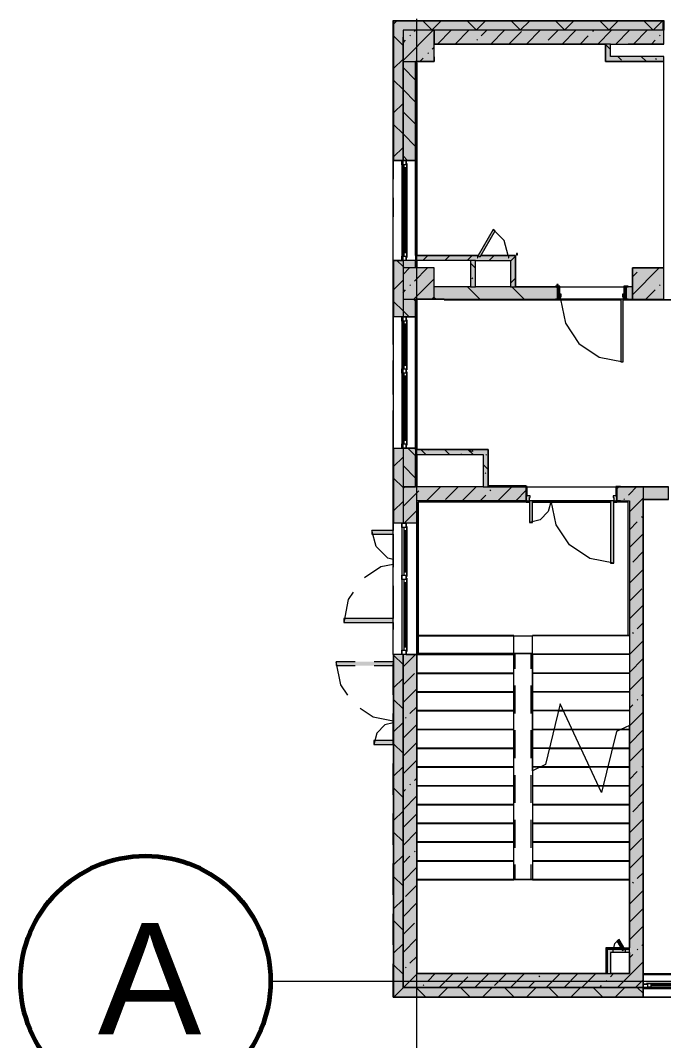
# Model space of a CAD drawing. Header units: millimetres. Extents: x -3817 to 677485, y -22715 to 103890.
# Drawn here: x 13232.1 to 13313.1, y -19611.4 to -19482.9 of the extents above; entities that cross this region are included whole.
import ezdxf

# ---------------------------------------------------------------- set-up
doc = ezdxf.new("R2010")
doc.units = ezdxf.units.MM
doc.layers.add('PDF _Геометрия', color=7, linetype='Continuous', true_color=0x1d1d1d)
doc.layers.add('PDF _Сплошная заливка', color=7, linetype='Continuous', true_color=0xffffff)
doc.layers.add('PDF _Текст', color=7, linetype='Continuous')
doc.styles.add('PDF ArialMT', font='arial.ttf')

msp = doc.modelspace()

# ---------------------------------------------------------------- hatches: boundary and pattern name
at = {"layer": 'PDF _Сплошная заливка', "transparency": 33554559}
h = msp.add_hatch(color=256, dxfattribs=at)
h.paths.add_polyline_path([(13280.31, -19604.66), (13280.31, -19562.77), (13279.13, -19562.77), (13279.13, -19604.66)], flags=0)
h.paths.add_polyline_path([(13279.13, -19546.24), (13280.31, -19546.24), (13280.31, -19536.79), (13279.13, -19536.79), (13279.13, -19540.34)], flags=0)
h.paths.add_polyline_path([(13279.13, -19520.25), (13280.31, -19520.25), (13280.31, -19513.17), (13279.13, -19513.17), (13279.13, -19513.93)], flags=0)
h.paths.add_polyline_path([(13280.31, -19500.57), (13280.31, -19483.01), (13279.13, -19483.01), (13279.13, -19500.57)], flags=0)
for points in [[(13313.08, -19484.19), (13313.08, -19483.01), (13280.31, -19483.01), (13280.31, -19484.19), (13308.66, -19484.19)], [(13301.36, -19485.92), (13313.14, -19485.92), (13313.14, -19484.19), (13284.25, -19484.19), (13284.25, -19485.92), (13286.75, -19485.92)], [(13289.68, -19513.17), (13294.48, -19513.17), (13294.48, -19512.54), (13290.08, -19512.6), (13290.03, -19512.7), (13289.68, -19512.54), (13281.89, -19512.54), (13281.89, -19513.17), (13289.44, -19513.17)], [(13290.39, -19537.58), (13291.02, -19537.58), (13291.02, -19536.95), (13281.89, -19536.95), (13281.89, -19537.58), (13286.75, -19537.58)], [(13308.81, -19604.66), (13310.55, -19604.66), (13310.55, -19541.67), (13308.81, -19541.67), (13308.81, -19602.93)], [(13305.96, -19602.93), (13306.06, -19602.93), (13306.06, -19599.86), (13305.96, -19599.86), (13305.96, -19601.98)], [(13308.81, -19604.66), (13308.81, -19602.93), (13282.04, -19602.93), (13282.04, -19604.66), (13308.66, -19604.66)]]:
    msp.add_hatch(color=256, dxfattribs=at).paths.add_polyline_path(points)
h = msp.add_hatch(color=256, dxfattribs=at)
h.paths.add_polyline_path([(13281.89, -19541.67), (13281.89, -19536.79), (13280.31, -19536.79), (13280.31, -19541.67)], flags=0)
h.paths.add_polyline_path([(13280.31, -19520.25), (13281.89, -19520.25), (13281.89, -19518.05), (13280.31, -19518.05), (13280.31, -19518.33)], flags=0)
h.paths.add_polyline_path([(13280.31, -19514.11), (13281.89, -19514.11), (13281.89, -19513.17), (13280.31, -19513.17), (13280.31, -19513.93)], flags=0)
h.paths.add_polyline_path([(13280.31, -19500.57), (13281.89, -19500.57), (13281.89, -19488.13), (13280.31, -19488.13), (13280.31, -19496.32)], flags=0)
h = msp.add_hatch(color=256, dxfattribs=at)
h.paths.add_polyline_path([(13308.66, -19518.05), (13309.21, -19518.05), (13309.21, -19516.47), (13308.42, -19516.47), (13308.42, -19518.05)], flags=0)
h.paths.add_polyline_path([(13286.75, -19518.05), (13299.76, -19518.05), (13299.76, -19516.47), (13284.25, -19516.47), (13284.25, -19518.05)], flags=0)
h = msp.add_hatch(color=256, dxfattribs=at)
h.paths.add_polyline_path([(13280.31, -19604.66), (13282.04, -19604.66), (13282.04, -19562.77), (13280.31, -19562.77), (13280.31, -19584.37)], flags=0)
h.paths.add_polyline_path([(13282.04, -19546.24), (13282.04, -19541.67), (13280.31, -19541.67), (13280.31, -19546.24)], flags=0)
h = msp.add_hatch(color=256, dxfattribs=at)
h.paths.add_polyline_path([(13308.66, -19543.4), (13308.81, -19543.4), (13308.81, -19541.67), (13307.24, -19541.67), (13307.24, -19543.4), (13307.67, -19543.4)], flags=0)
h.paths.add_polyline_path([(13282.04, -19543.4), (13295.82, -19543.4), (13295.82, -19541.67), (13282.04, -19541.67)], flags=0)
h = msp.add_hatch(color=256, dxfattribs=at)
h.paths.add_polyline_path([(13376.92, -19543.25), (13376.92, -19541.67), (13371.41, -19541.67), (13371.41, -19542.22), (13365.11, -19542.22), (13365.11, -19541.67), (13346.21, -19541.67), (13346.21, -19543.25), (13374.39, -19543.25)], flags=0)
h.paths.add_polyline_path([(13412.35, -19543.25), (13412.35, -19541.67), (13400.98, -19541.67), (13400.98, -19543.25), (13410.91, -19543.25)], flags=0)
h.paths.add_polyline_path([(13326.69, -19543.25), (13341.49, -19543.25), (13341.49, -19541.67), (13326.69, -19541.67)], flags=0)
h.paths.add_polyline_path([(13388.03, -19543.25), (13388.03, -19541.67), (13381.65, -19541.67), (13381.7, -19543.25)], flags=0)
h.paths.add_polyline_path([(13313.74, -19543.25), (13313.74, -19541.67), (13310.55, -19541.67), (13310.55, -19543.25), (13312.31, -19543.25)], flags=0)
at = {"layer": 'PDF _Сплошная заливка', "true_color": 0xe2e2e2, "transparency": 33554559}
h = msp.add_hatch(color=254, dxfattribs=at)
h.paths.add_polyline_path([(13295.82, -19543.4), (13296.22, -19543.4), (13296.3, -19542.77), (13295.82, -19542.77)], flags=0)
h.paths.add_polyline_path([(13306.85, -19543.4), (13307.24, -19543.4), (13307.24, -19542.77), (13306.77, -19542.77), (13306.85, -19543.01)], flags=0)
msp.add_hatch(color=254, dxfattribs=at).paths.add_polyline_path([(13306.45, -19551.28), (13306.85, -19551.28), (13306.85, -19543.4), (13306.45, -19543.4), (13306.45, -19549.15)])
at = {"layer": 'PDF _Сплошная заливка', "transparency": 33554559}
h = msp.add_hatch(color=256, dxfattribs=at)
h.paths.add_polyline_path([(13307.8, -19599.76), (13307.75, -19599.66), (13305.86, -19599.66), (13305.96, -19599.76), (13307.24, -19599.76)], flags=0)
h.paths.add_polyline_path([(13308.22, -19599.76), (13308.81, -19599.76), (13308.81, -19599.66), (13308.12, -19599.68), (13308.17, -19599.76)], flags=0)
h = msp.add_hatch(color=256, dxfattribs=at)
h.paths.add_polyline_path([(13307.24, -19599.86), (13307.82, -19599.79), (13307.8, -19599.76), (13305.96, -19599.76), (13306.06, -19599.86)], flags=0)
h.paths.add_polyline_path([(13308.22, -19599.86), (13308.81, -19599.86), (13308.81, -19599.76), (13308.18, -19599.78), (13308.21, -19599.86)], flags=0)
at = {"layer": 'PDF _Сплошная заливка', "true_color": 0xe7e7e7, "transparency": 33554559}
msp.add_hatch(color=254, dxfattribs=at).paths.add_polyline_path([(13306.06, -19600.25), (13308.81, -19600.25), (13308.81, -19599.86), (13308.21, -19599.86), (13307.94, -19600), (13307.86, -19599.86), (13306.06, -19599.86)])
at = {"layer": 'PDF _Сплошная заливка', "transparency": 33554559}
h = msp.add_hatch(color=256, dxfattribs=at)
h.paths.add_polyline_path([(13554.95, -19605.84), (13563.77, -19605.84), (13563.77, -19604.66), (13554.95, -19604.66)], flags=0)
h.paths.add_polyline_path([(13586.36, -19605.84), (13586.36, -19604.66), (13580.3, -19604.66), (13580.3, -19605.84), (13586.19, -19605.84)], flags=0)
h.paths.add_polyline_path([(13476.64, -19605.84), (13489.12, -19605.84), (13489.12, -19604.66), (13476.52, -19604.66), (13476.52, -19605.84)], flags=0)
h.paths.add_polyline_path([(13459.99, -19605.84), (13459.99, -19604.66), (13451.33, -19604.66), (13451.33, -19605.84), (13458.42, -19605.84)], flags=0)
h.paths.add_polyline_path([(13520.46, -19605.84), (13524.55, -19605.84), (13524.55, -19604.66), (13510.22, -19604.66), (13510.22, -19605.84), (13513.16, -19605.84)], flags=0)
h.paths.add_polyline_path([(13542.37, -19605.84), (13547.86, -19605.84), (13547.86, -19604.66), (13541.09, -19604.66), (13541.09, -19605.84)], flags=0)
h.paths.add_polyline_path([(13414.56, -19605.84), (13417.08, -19605.84), (13417.08, -19604.66), (13408.02, -19604.66), (13408.02, -19605.84), (13410.91, -19605.84)], flags=0)
h.paths.add_polyline_path([(13370.62, -19605.84), (13383.61, -19605.84), (13383.61, -19604.66), (13370.62, -19604.66)], flags=0)
h.paths.add_polyline_path([(13425.52, -19605.84), (13429.28, -19605.84), (13429.28, -19604.66), (13424.16, -19604.66), (13424.16, -19605.84)], flags=0)
h.paths.add_polyline_path([(13317.63, -19605.84), (13323.54, -19605.84), (13323.54, -19604.66), (13317.63, -19604.66)], flags=0)
h.paths.add_polyline_path([(13310.55, -19605.84), (13310.55, -19604.66), (13279.13, -19604.66), (13279.13, -19605.84), (13308.66, -19605.84)], flags=0)
h.paths.add_polyline_path([(13340.07, -19605.84), (13346.21, -19605.84), (13346.21, -19604.66), (13340.07, -19604.66)], flags=0)

# ---------------------------------------------------------------- linework, layer by layer
at = {"layer": 'PDF _Геометрия', "color": 7, "lineweight": 9}
for points in [[(13279.07, -19485.93), (13279.07, -19482.95)], [(13281.89, -19512.54), (13281.89, -19500.57), (13280.31, -19500.57), (13279.07, -19500.57), (13279.07, -19482.95), (13279.11, -19482.95), (13280.31, -19482.95)], [(13279.11, -19482.95), (13280.31, -19482.95), (13313.14, -19482.95), (13313.14, -19482.99), (13313.14, -19484.19), (13313.11, -19484.19), (13313.08, -19484.19), (13280.31, -19484.19), (13280.31, -19485.06), (13280.31, -19500.57), (13281.89, -19500.57), (13281.89, -19488.13)], [(13279.11, -19500.57), (13279.11, -19482.99), (13279.13, -19482.99), (13280.31, -19482.99), (13313.11, -19482.99), (13313.11, -19483.01), (13313.11, -19484.19)], [(13279.13, -19483.43), (13279.55, -19483.01)], [(13313.08, -19484.19), (13313.08, -19483.01), (13280.31, -19483.01), (13279.13, -19483.01), (13279.13, -19500.57)], [(13283.98, -19484.19), (13282.8, -19483.01)], [(13283.94, -19484.19), (13285.12, -19483.01)], [(13289.55, -19484.19), (13288.37, -19483.01)], [(13289.51, -19484.19), (13290.69, -19483.01)], [(13295.12, -19484.19), (13293.94, -19483.01)], [(13295.07, -19484.19), (13296.26, -19483.01)], [(13300.69, -19484.19), (13299.5, -19483.01)], [(13300.64, -19484.19), (13301.82, -19483.01)], [(13306.25, -19484.19), (13305.07, -19483.01)], [(13306.21, -19484.19), (13307.39, -19483.01)], [(13311.82, -19484.19), (13310.64, -19483.01)], [(13311.78, -19484.19), (13312.96, -19483.01)], [(13280.31, -19488), (13284.12, -19484.19)], [(13281.74, -19484.33), (13281.87, -19484.19)], [(13284.63, -19485.92), (13286.36, -19484.19)], [(13286.88, -19485.92), (13288.61, -19484.19)], [(13290.16, -19484.89), (13290.85, -19484.19)], [(13291.37, -19485.92), (13293.1, -19484.19)], [(13293.61, -19485.92), (13295.21, -19484.33)], [(13295.86, -19485.92), (13297.59, -19484.19)], [(13298.58, -19485.45), (13299.83, -19484.19)], [(13300.35, -19485.92), (13302.08, -19484.19)], [(13304.19, -19484.33), (13304.28, -19484.23)], [(13304.84, -19485.92), (13306.57, -19484.19)], [(13307.08, -19485.92), (13308.81, -19484.19)], [(13309.33, -19485.92), (13311.06, -19484.19)], [(13289.44, -19513.17), (13288.82, -19513.17), (13281.89, -19513.17), (13280.31, -19513.17), (13279.07, -19513.17), (13279.07, -19500.57), (13279.07, -19502.93), (13279.07, -19500.57), (13280.31, -19500.57), (13280.31, -19485.06)], [(13280.31, -19486.09), (13279.13, -19484.91)], [(13280.31, -19485.75), (13280.62, -19485.45)], [(13281.18, -19484.89), (13281.27, -19484.8)], [(13289.6, -19485.45), (13289.69, -19485.36)], [(13298.1, -19485.92), (13298.11, -19485.92)], [(13302.59, -19485.92), (13303.63, -19484.89)], [(13306.45, -19485.92), (13305.82, -19485.92)], [(13311.57, -19485.92), (13312.05, -19485.45)], [(13312.61, -19484.89), (13312.7, -19484.8)], [(13283.42, -19487.13), (13283.52, -19487.04)], [(13283.98, -19486.57), (13284.25, -19486.31)], [(13279.07, -19492.23), (13279.07, -19488.29)], [(13279.13, -19489), (13280.31, -19487.82)], [(13281.89, -19488.29), (13282.04, -19488.29), (13282.04, -19488.29), (13282.04, -19512.37), (13282.04, -19512.38), (13282.04, -19512.54)], [(13282.43, -19488.13), (13282.86, -19487.69)], [(13281.89, -19490.45), (13280.31, -19488.87)], [(13281.89, -19493.23), (13280.31, -19491.66), (13279.13, -19490.47)], [(13279.13, -19494.57), (13280.31, -19493.39)], [(13279.07, -19498.53), (13279.07, -19494.59)], [(13281.89, -19496.01), (13280.31, -19494.44)], [(13281.89, -19498.8), (13280.31, -19497.22), (13279.13, -19496.04)], [(13279.13, -19500.14), (13280.31, -19498.96)], [(13280.87, -19500.57), (13280.31, -19500.01)], [(13279.07, -19504.83), (13279.07, -19500.89)], [(13280.17, -19500.57), (13280.17, -19513.17)], [(13280.31, -19513.17), (13280.31, -19500.57)], [(13280.72, -19501.12), (13280.72, -19500.57)], [(13280.8, -19500.96), (13280.8, -19512.77)], [(13280.8, -19501.51), (13280.41, -19501.51)], [(13280.56, -19512.22), (13280.56, -19501.51)], [(13280.64, -19501.51), (13280.64, -19512.22)], [(13279.07, -19505.29), (13279.07, -19507.66), (13279.07, -19505.29)], [(13279.07, -19511.13), (13279.07, -19507.19)], [(13280.8, -19512.22), (13280.41, -19512.22)], [(13280.72, -19513.17), (13280.72, -19512.62)], [(13289.68, -19512.54), (13281.89, -19512.54), (13281.89, -19513.17)], [(13282.8, -19513.17), (13283.43, -19512.54)], [(13285.59, -19513.17), (13286.22, -19512.54)], [(13288.37, -19513.17), (13289, -19512.54)], [(13299.52, -19516.47), (13294.48, -19516.47), (13294.48, -19513.17), (13294.48, -19512.54), (13293.61, -19512.54), (13290.12, -19512.54)], [(13291.15, -19513.17), (13291.78, -19512.54)], [(13293.85, -19513.25), (13293.94, -19513.17), (13294.48, -19512.62)], [(13279.07, -19517.43), (13279.07, -19513.49)], [(13279.11, -19513.17), (13279.11, -19520.25)], [(13279.13, -19513.17), (13279.13, -19520.25)], [(13280.5, -19514.11), (13280.31, -19513.93), (13279.55, -19513.17)], [(13281.89, -19514.11), (13281.89, -19513.17), (13280.31, -19513.17), (13280.31, -19520.25), (13281.89, -19520.25), (13281.89, -19518.05), (13299.52, -19518.05)], [(13280.31, -19514.94), (13281.14, -19514.11)], [(13281.74, -19515.76), (13283.38, -19514.11)], [(13282.04, -19513.17), (13282.04, -19514.11)], [(13288.82, -19513.17), (13288.82, -19516.47), (13284.25, -19516.47)], [(13309.21, -19517.47), (13312.57, -19514.11)], [(13293.85, -19516.03), (13294.48, -19515.4)], [(13309.21, -19515.23), (13309.8, -19514.63)], [(13279.13, -19516.84), (13280.31, -19515.66)], [(13281.18, -19516.32), (13281.27, -19516.23)], [(13281.69, -19518.05), (13284.25, -19515.49)], [(13290, -19518.05), (13288.43, -19516.47)], [(13288.82, -19516.47), (13289.44, -19516.47)], [(13293.85, -19516.47), (13294.48, -19516.47)], [(13295.57, -19518.05), (13294, -19516.47)], [(13299.76, -19516.67), (13299.56, -19516.47)], [(13299.76, -19518.05), (13299.76, -19516.47)], [(13300.07, -19516.47), (13308.11, -19516.47)], [(13308.42, -19516.47), (13308.42, -19518.05)], [(13308.66, -19518.05), (13309.21, -19518.05), (13309.21, -19516.47), (13308.66, -19516.47)], [(13312.61, -19516.32), (13312.7, -19516.23)], [(13280.31, -19517.18), (13280.62, -19516.88)], [(13281.89, -19518.28), (13281.65, -19518.05)], [(13282.04, -19518.05), (13282.04, -19518.21), (13282.04, -19518.21), (13282.04, -19536.79), (13282.04, -19536.95)], [(13283.98, -19518), (13284.25, -19517.74)], [(13284.43, -19518.05), (13284.25, -19517.86)], [(13308.03, -19518.05), (13300.07, -19518.05)], [(13310.88, -19518.05), (13312.05, -19516.88)], [(13281.07, -19520.25), (13280.31, -19519.49), (13279.13, -19518.31)], [(13279.07, -19523.73), (13279.07, -19519.79)], [(13280.17, -19520.25), (13280.17, -19536.79)], [(13280.31, -19536.79), (13280.31, -19520.25)], [(13280.72, -19520.81), (13280.72, -19520.25)], [(13280.8, -19521.2), (13280.41, -19521.2)], [(13280.56, -19526.4), (13280.56, -19521.2)], [(13280.64, -19521.2), (13280.64, -19526.4)], [(13280.8, -19520.65), (13280.8, -19526.95)], [(13279.07, -19530.03), (13279.07, -19526.09)], [(13280.8, -19526.4), (13280.41, -19526.4)], [(13280.72, -19527.34), (13280.72, -19526.79)], [(13280.8, -19527.73), (13280.41, -19527.73)], [(13280.56, -19535.84), (13280.56, -19527.73)], [(13280.64, -19527.73), (13280.64, -19535.84)], [(13280.8, -19527.18), (13280.8, -19536.4)], [(13279.07, -19532.06), (13279.07, -19536.79), (13279.07, -19532.06)], [(13279.07, -19536.32), (13279.07, -19532.39)], [(13280.8, -19535.84), (13280.41, -19535.84)], [(13279.11, -19536.79), (13279.11, -19546.24)], [(13279.13, -19536.79), (13279.13, -19546.24)], [(13291.02, -19541.67), (13291.02, -19537.58), (13291.02, -19536.95), (13281.89, -19536.95), (13281.89, -19536.79), (13280.31, -19536.79), (13280.31, -19541.67), (13281.89, -19541.67), (13281.89, -19537.58), (13290.39, -19537.58), (13290.39, -19541.67), (13291.02, -19541.67), (13295.39, -19541.67)], [(13280.72, -19536.79), (13280.72, -19536.24)], [(13281.89, -19537.77), (13280.9, -19536.79)], [(13281.89, -19536.95), (13281.89, -19537.58)], [(13279.13, -19539.11), (13280.31, -19537.93)], [(13282.04, -19537.58), (13282.04, -19541.67)], [(13279.07, -19542.62), (13279.07, -19538.69)], [(13281.89, -19540.55), (13280.31, -19538.98)], [(13280.31, -19541.76), (13279.13, -19540.58)], [(13280.31, -19541.88), (13280.52, -19541.67)], [(13290.39, -19541.67), (13282.04, -19541.67), (13281.89, -19541.67), (13280.31, -19541.67), (13280.31, -19546.24)], [(13280.31, -19544.12), (13282.04, -19542.39), (13282.3, -19542.14)], [(13283.28, -19543.4), (13285.01, -19541.67)], [(13285.67, -19543.26), (13287.26, -19541.67)], [(13287.77, -19543.4), (13289.5, -19541.67)], [(13291.28, -19542.14), (13291.37, -19542.04)], [(13292.26, -19543.4), (13293.99, -19541.67)], [(13294.5, -19543.4), (13295.82, -19542.08)], [(13295.82, -19543.4), (13295.82, -19541.67)], [(13295.94, -19541.67), (13307.12, -19541.67)], [(13307.24, -19541.89), (13307.46, -19541.67)], [(13307.24, -19541.67), (13307.24, -19543.4)], [(13310.55, -19541.67), (13308.81, -19541.67), (13307.67, -19541.67)], [(13308.68, -19542.7), (13308.81, -19542.56), (13309.71, -19541.67)], [(13295.39, -19543.4), (13282.04, -19543.4), (13282.04, -19546.24), (13280.31, -19546.24), (13279.07, -19546.24), (13279.07, -19547.14)], [(13279.13, -19544.68), (13280.31, -19543.5)], [(13280.72, -19562.22), (13280.72, -19562.77), (13280.31, -19562.77), (13280.31, -19604.66), (13282.04, -19604.66), (13308.81, -19604.66), (13310.55, -19604.66), (13310.55, -19543.25)], [(13290.01, -19543.4), (13290.72, -19542.7)], [(13306.85, -19543.4), (13296.61, -19543.4)], [(13307.67, -19543.4), (13308.81, -19543.4), (13308.81, -19599.66), (13308.81, -19596.31)], [(13308.12, -19543.26), (13308.21, -19543.17)], [(13308.81, -19544.81), (13310.55, -19543.07)], [(13279.07, -19548.92), (13279.07, -19544.99)], [(13280.44, -19546.24), (13282.04, -19544.64)], [(13279.07, -19562.77), (13279.07, -19546.24)], [(13279.22, -19546.24), (13279.13, -19546.15)], [(13280.17, -19546.24), (13280.17, -19562.77)], [(13280.72, -19546.79), (13280.72, -19546.24)], [(13308.81, -19547.05), (13309.8, -19546.06)], [(13310.36, -19545.5), (13310.46, -19545.41)], [(13280.8, -19547.18), (13280.41, -19547.18)], [(13280.56, -19552.38), (13280.56, -19547.18)], [(13280.64, -19547.18), (13280.64, -19552.38)], [(13280.8, -19546.63), (13280.8, -19552.93)], [(13308.81, -19549.3), (13310.55, -19547.56)], [(13279.07, -19547.62), (13279.07, -19551.75)], [(13309.24, -19551.12), (13310.55, -19549.81)], [(13279.07, -19555.22), (13279.07, -19551.28)], [(13280.8, -19552.38), (13280.41, -19552.38)], [(13308.81, -19553.79), (13310.55, -19552.05)], [(13280.8, -19553.72), (13280.41, -19553.72)], [(13280.56, -19561.83), (13280.56, -19553.72)], [(13280.64, -19553.72), (13280.64, -19561.83)], [(13280.72, -19553.32), (13280.72, -19552.77)], [(13280.8, -19553.17), (13280.8, -19562.38)], [(13279.07, -19554.11), (13279.07, -19558.24)], [(13308.81, -19556.03), (13310.36, -19554.48)], [(13308.81, -19558.28), (13310.55, -19556.54)], [(13279.07, -19561.52), (13279.07, -19557.58)], [(13279.07, -19558.72), (13279.07, -19559.62)], [(13309.8, -19559.53), (13310.55, -19558.79)], [(13296.61, -19577.39), (13296.61, -19576.91), (13296.61, -19574.54), (13296.61, -19572.18), (13296.61, -19569.82), (13296.61, -19567.46), (13296.61, -19565.09), (13308.81, -19565.09), (13296.61, -19565.09), (13296.61, -19562.73), (13296.61, -19560.37), (13308.81, -19560.37), (13308.81, -19562.73), (13308.81, -19565.09), (13308.81, -19567.46), (13308.81, -19569.82), (13308.81, -19571.7), (13307.17, -19572.46), (13305.31, -19580.12), (13300.11, -19568.97), (13298.25, -19576.62), (13296.61, -19577.39), (13296.61, -19591.08), (13308.81, -19591.08), (13296.61, -19591.08), (13294.25, -19591.08), (13282.04, -19591.08), (13294.25, -19591.08), (13294.25, -19560.37), (13282.04, -19560.37), (13282.04, -19591.08), (13282.04, -19602.89), (13308.81, -19602.89), (13308.81, -19591.08), (13308.81, -19571.7), (13308.81, -19575.05)], [(13282.2, -19560.41), (13294.25, -19560.41)], [(13308.81, -19560.37), (13296.61, -19560.37)], [(13309.24, -19560.1), (13309.33, -19560)], [(13308.81, -19562.77), (13310.55, -19561.03)], [(13307.75, -19599.66), (13305.86, -19599.66), (13305.86, -19599.76), (13305.86, -19600.25), (13305.86, -19602.93), (13282.04, -19602.93), (13282.04, -19562.77), (13280.31, -19562.77), (13279.07, -19562.77), (13279.07, -19563.68)], [(13279.11, -19562.77), (13279.11, -19604.66), (13279.11, -19605.84), (13279.11, -19605.86), (13310.55, -19605.86)], [(13279.13, -19562.77), (13279.13, -19604.66), (13279.13, -19605.84), (13310.55, -19605.84)], [(13280.31, -19564.03), (13279.13, -19562.85)], [(13280.31, -19564.33), (13281.87, -19562.77)], [(13280.8, -19561.83), (13280.41, -19561.83)], [(13296.61, -19562.63), (13296.61, -19562.77), (13296.61, -19565.13), (13296.61, -19567.5), (13296.61, -19569.86), (13296.61, -19572.22), (13296.61, -19574.58), (13296.61, -19576.94), (13296.61, -19579.31), (13296.61, -19581.67), (13296.61, -19584.03), (13296.61, -19586.39), (13296.61, -19588.76), (13296.61, -19591.12), (13294.25, -19591.12), (13282.04, -19591.12), (13282.04, -19588.76), (13294.25, -19588.76), (13282.04, -19588.76), (13282.04, -19586.39), (13282.04, -19584.03), (13282.04, -19581.67), (13282.04, -19579.31), (13282.04, -19576.94), (13282.04, -19574.58), (13294.25, -19574.58), (13282.04, -19574.58)], [(13282.04, -19591.12), (13294.25, -19591.12), (13294.25, -19588.76), (13294.25, -19586.39), (13294.25, -19584.03), (13294.25, -19581.67), (13294.25, -19579.31), (13294.25, -19576.94), (13294.25, -19574.58), (13294.25, -19572.22), (13294.25, -19569.86), (13294.25, -19567.5), (13294.25, -19565.13), (13294.25, -19562.77), (13294.25, -19562.63)], [(13282.04, -19578.52), (13282.04, -19574.58), (13282.04, -19572.22), (13294.25, -19572.22), (13282.04, -19572.22), (13282.04, -19569.86), (13282.04, -19567.5), (13282.04, -19565.13), (13282.04, -19562.77), (13282.04, -19565.92)], [(13294.44, -19564.56), (13294.44, -19562.63)], [(13296.41, -19562.63), (13296.41, -19564.56)], [(13279.07, -19567.82), (13279.07, -19563.88)], [(13279.07, -19564.15), (13279.07, -19567.69)], [(13308.81, -19565.01), (13310.55, -19563.28)], [(13280.31, -19566.57), (13281.74, -19565.15)], [(13308.81, -19567.26), (13310.55, -19565.52)], [(13279.13, -19566.95), (13280.31, -19565.77)], [(13294.44, -19570.19), (13294.44, -19566.67)], [(13296.41, -19566.67), (13296.41, -19570.19)], [(13280.31, -19568.82), (13282.04, -19567.09)], [(13310.36, -19567.95), (13310.55, -19567.77)], [(13280.31, -19569.6), (13279.13, -19568.42)], [(13281.18, -19570.2), (13282.04, -19569.33)], [(13282.04, -19574.98), (13282.04, -19572.22), (13282.04, -19568.28)], [(13308.81, -19569.5), (13309.24, -19569.08)], [(13309.8, -19568.51), (13309.89, -19568.42)], [(13279.07, -19570.06), (13279.07, -19573.6)], [(13279.07, -19574.12), (13279.07, -19570.18)], [(13280.62, -19570.76), (13280.71, -19570.67)], [(13308.81, -19571.75), (13310.55, -19570.01)], [(13279.13, -19572.51), (13280.31, -19571.33)], [(13280.31, -19573.31), (13282.04, -19571.58)], [(13308.11, -19599.66), (13308.81, -19599.66), (13308.81, -19591.12), (13296.61, -19591.12), (13308.81, -19591.12), (13308.81, -19588.76), (13308.81, -19586.39), (13308.81, -19584.03), (13308.81, -19581.67), (13308.81, -19579.31), (13308.81, -19576.94), (13308.81, -19574.58), (13308.81, -19572.22), (13308.81, -19571.7)], [(13294.44, -19575.82), (13294.44, -19572.3)], [(13296.41, -19572.3), (13296.41, -19575.82)], [(13308.81, -19573.99), (13310.55, -19572.26)], [(13279.07, -19574.07), (13279.07, -19574.98)], [(13280.31, -19575.17), (13279.13, -19573.99)], [(13280.31, -19575.55), (13282.04, -19573.82)], [(13308.81, -19576.24), (13310.55, -19574.5)], [(13279.07, -19580.42), (13279.07, -19576.48)], [(13279.13, -19578.08), (13280.31, -19576.9)], [(13280.31, -19577.8), (13282.04, -19576.07)], [(13310.36, -19576.93), (13310.46, -19576.84)], [(13281.74, -19578.62), (13282.04, -19578.31)], [(13294.44, -19581.45), (13294.44, -19577.93)], [(13296.41, -19577.93), (13296.41, -19581.45)], [(13308.81, -19581.35), (13308.81, -19577.41)], [(13308.81, -19578.48), (13309.8, -19577.49)], [(13280.31, -19580.74), (13279.13, -19579.56)], [(13281.18, -19579.18), (13281.27, -19579.08)], [(13308.81, -19580.73), (13310.55, -19578.99)], [(13280.31, -19580.04), (13280.62, -19579.74)], [(13280.31, -19582.29), (13282.04, -19580.56)], [(13282.04, -19580.88), (13282.04, -19584.82)], [(13309.24, -19582.55), (13310.55, -19581.24)], [(13279.07, -19586.72), (13279.07, -19582.78)], [(13279.13, -19583.65), (13280.31, -19582.47)], [(13280.31, -19584.53), (13282.04, -19582.8)], [(13308.81, -19585.22), (13310.55, -19583.48)], [(13294.44, -19587.08), (13294.44, -19583.56)], [(13296.41, -19583.56), (13296.41, -19587.08)], [(13308.81, -19587.65), (13308.81, -19583.71)], [(13280.31, -19586.3), (13279.13, -19585.12)], [(13280.31, -19586.78), (13282.04, -19585.05)], [(13308.81, -19587.46), (13310.36, -19585.91)], [(13301.43, -19602.93), (13305.86, -19602.93), (13282.04, -19602.93), (13282.04, -19591.12), (13282.04, -19587.18)], [(13279.13, -19589.22), (13280.31, -19588.04)], [(13280.31, -19589.02), (13281.18, -19588.16)], [(13281.74, -19587.6), (13281.83, -19587.5)], [(13308.81, -19589.71), (13310.55, -19587.97)], [(13279.07, -19593.02), (13279.07, -19589.08)], [(13280.31, -19591.27), (13282.04, -19589.54)], [(13296.41, -19589.19), (13296.41, -19591.12), (13294.44, -19591.12), (13294.44, -19589.19)], [(13280.31, -19591.87), (13279.13, -19590.69)], [(13308.81, -19593.95), (13308.81, -19590.01)], [(13309.8, -19590.96), (13310.55, -19590.22)], [(13280.62, -19593.21), (13282.04, -19591.78)], [(13308.81, -19594.2), (13310.55, -19592.46)], [(13309.24, -19591.53), (13309.33, -19591.43)], [(13279.13, -19594.78), (13280.31, -19593.6)], [(13282.04, -19593.48), (13282.04, -19597.42)], [(13280.31, -19595.76), (13282.04, -19594.03)], [(13308.81, -19596.44), (13310.55, -19594.71)], [(13279.07, -19599.31), (13279.07, -19595.38)], [(13280.31, -19597.44), (13279.13, -19596.26)], [(13280.31, -19598), (13281.74, -19596.58)], [(13308.81, -19598.69), (13310.55, -19596.95)], [(13280.31, -19600.25), (13282.04, -19598.52)], [(13279.13, -19600.35), (13280.31, -19599.17)], [(13282.04, -19599.78), (13282.04, -19602.93), (13286.47, -19602.93)], [(13305.86, -19602.93), (13305.96, -19602.93), (13305.96, -19600.25), (13305.96, -19599.86), (13305.96, -19599.76), (13307.8, -19599.76)], [(13305.96, -19602.93), (13306.06, -19602.93), (13306.06, -19600.25), (13306.06, -19599.86), (13307.86, -19599.86)], [(13308.17, -19599.76), (13308.81, -19599.76), (13308.81, -19599.66)], [(13308.21, -19599.86), (13308.81, -19599.86), (13308.81, -19599.76)], [(13308.81, -19600.25), (13308.81, -19599.86)], [(13309.8, -19599.94), (13309.89, -19599.85)], [(13310.36, -19599.38), (13310.55, -19599.2)], [(13281.18, -19601.63), (13282.04, -19600.76)], [(13308.81, -19602.93), (13308.81, -19600.25), (13306.45, -19600.25), (13306.45, -19602.93), (13308.66, -19602.93)], [(13307.33, -19604.66), (13308.81, -19603.18), (13310.55, -19601.44)], [(13308.81, -19600.93), (13309.24, -19600.51)], [(13279.07, -19605.9), (13279.07, -19604.66), (13279.07, -19601.68)], [(13280.31, -19603.01), (13279.13, -19601.83)], [(13280.62, -19602.19), (13280.71, -19602.1)], [(13279.21, -19605.84), (13280.39, -19604.66), (13282.04, -19603.01), (13282.12, -19602.93)], [(13283.42, -19603.87), (13284.37, -19602.93)], [(13284.88, -19604.66), (13286.61, -19602.93)], [(13287.13, -19604.66), (13288.47, -19603.31)], [(13288.83, -19602.93), (13292.77, -19602.93)], [(13289.37, -19604.66), (13291.1, -19602.93)], [(13291.84, -19604.43), (13293.35, -19602.93)], [(13293.86, -19604.66), (13295.59, -19602.93)], [(13295.13, -19602.93), (13299.07, -19602.93)], [(13296.11, -19604.66), (13296.89, -19603.87)], [(13297.45, -19603.31), (13297.55, -19603.22)], [(13298.35, -19604.66), (13300.08, -19602.93)], [(13300.59, -19604.66), (13302.33, -19602.93)], [(13302.84, -19604.66), (13304.57, -19602.93)], [(13305.87, -19603.87), (13305.97, -19603.78)], [(13306.06, -19602.93), (13306.45, -19602.93)], [(13306.43, -19603.31), (13306.82, -19602.93)], [(13309.57, -19604.66), (13310.55, -19603.69)], [(13310.55, -19604.66), (13310.55, -19602.93), (13340.07, -19602.93)], [(13283.15, -19605.84), (13281.96, -19604.66)], [(13282.86, -19604.43), (13282.95, -19604.34)], [(13284.78, -19605.84), (13285.96, -19604.66)], [(13288.71, -19605.84), (13287.53, -19604.66)], [(13290.34, -19605.84), (13291.53, -19604.66)], [(13294.28, -19605.84), (13293.1, -19604.66)], [(13295.91, -19605.84), (13297.09, -19604.66)], [(13299.85, -19605.84), (13298.67, -19604.66)], [(13301.48, -19605.84), (13302.66, -19604.66)], [(13305.42, -19605.84), (13304.24, -19604.66)], [(13305.08, -19604.66), (13305.31, -19604.43)], [(13307.05, -19605.84), (13308.23, -19604.66)], [(13310.55, -19605.4), (13309.8, -19604.66)], [(13311.1, -19604.25), (13310.55, -19604.25)], [(13310.55, -19604.8), (13317.63, -19604.8)], [(13310.94, -19604.17), (13317.24, -19604.17)], [(13311.49, -19604.17), (13311.49, -19604.57)], [(13311.49, -19604.33), (13316.69, -19604.33)], [(13316.69, -19604.41), (13311.49, -19604.41)]]:
    msp.add_lwpolyline(points, dxfattribs=at)
at = {"layer": 'PDF _Геометрия', "color": 253, "lineweight": 9, "true_color": 0xaaaaaa}
for points in [[(13282.04, -19623.26), (13282.04, -19553.22), (13282.04, -19552.82), (13282.04, -19482.77)], [(13309.21, -19516.47), (13309.21, -19514.11), (13313.14, -19514.11), (13313.14, -19488.12), (13305.82, -19488.12), (13305.82, -19485.92), (13284.25, -19485.92)], [(13394.95, -19518.05), (13389.13, -19518.05), (13389.13, -19485.45), (13334.48, -19485.45), (13334.48, -19493.48), (13314.8, -19493.48), (13314.8, -19518.13), (13308.03, -19518.13), (13314.8, -19518.13)], [(13313.14, -19485.92), (13308.66, -19485.92)], [(13284.25, -19487.52), (13284.25, -19488.13), (13281.89, -19488.13), (13281.89, -19488.29)], [(13293.53, -19512.54), (13293.03, -19510.65), (13291.64, -19509.26)], [(13282.04, -19512.54), (13289.75, -19512.54)], [(13290.12, -19512.54), (13294.48, -19512.54), (13294.48, -19516.47), (13299.52, -19516.47)], [(13285.47, -19518.13), (13307.71, -19518.13), (13285.47, -19518.13), (13285.47, -19518.05), (13282.04, -19518.05), (13282.04, -19536.95), (13291.02, -19536.95), (13291.02, -19541.51), (13291.18, -19541.51), (13295.82, -19541.51), (13295.82, -19541.61), (13295.82, -19541.51), (13291.02, -19541.51)], [(13300.15, -19518.05), (13300.75, -19521.06), (13302.46, -19523.62), (13305.01, -19525.32), (13308.03, -19525.92)], [(13307.67, -19541.67), (13313.75, -19541.67)], [(13295.82, -19543.57), (13295.82, -19543.47), (13295.82, -19543.57), (13296.22, -19543.57), (13282.2, -19543.57), (13282.2, -19560.41), (13296.61, -19560.41)], [(13306.85, -19551.28), (13303.83, -19550.68), (13301.28, -19548.97), (13299.57, -19546.42), (13298.97, -19543.4), (13298.6, -19544.78), (13297.59, -19545.79), (13296.22, -19546.16)], [(13308.65, -19560.37), (13308.65, -19543.57), (13306.85, -19543.57), (13307.24, -19543.57), (13307.24, -19543.47), (13307.24, -19543.57)], [(13313.7, -19543.25), (13310.55, -19543.25), (13310.55, -19602.93)], [(13280.72, -19562.77), (13280.72, -19562.22), (13280.72, -19562.77), (13282.2, -19562.77), (13282.2, -19546.24), (13280.72, -19546.24)], [(13280.72, -19546.79), (13280.72, -19546.24), (13280.72, -19546.79)], [(13282.04, -19546.24), (13282.2, -19546.24), (13282.2, -19562.77)], [(13279.07, -19547.14), (13276.39, -19547.14), (13276.39, -19547.62), (13279.07, -19547.62)], [(13279.07, -19550.8), (13278.4, -19550.62), (13276.93, -19549.15), (13276.39, -19547.14)], [(13279.07, -19551.42), (13277.51, -19551.73), (13275.48, -19553.1)], [(13274.03, -19554.92), (13273.42, -19555.82), (13272.85, -19558.72)], [(13279.07, -19558.24), (13272.85, -19558.24), (13272.85, -19558.72), (13279.07, -19558.72)], [(13274.3, -19563.68), (13271.9, -19563.68), (13271.9, -19564.15), (13274.3, -19564.15)], [(13273.35, -19567.87), (13272.48, -19566.57), (13271.9, -19563.68)], [(13279.07, -19563.68), (13276.67, -19563.68)], [(13276.67, -19564.15), (13279.07, -19564.15)], [(13279.07, -19571.16), (13276.57, -19570.66), (13274.93, -19569.57)], [(13279.07, -19571.34), (13278.04, -19571.62), (13277.01, -19572.65), (13276.63, -19574.07)], [(13279.07, -19573.6), (13276.63, -19573.6), (13276.63, -19574.07), (13279.07, -19574.07)], [(13306.8, -19599.85), (13306.99, -19599.14), (13307.51, -19598.62)], [(13263.64, -19603.87), (13362.06, -19603.87), (13485.82, -19603.87), (13584.24, -19603.87)]]:
    msp.add_lwpolyline(points, dxfattribs=at)
at = {"layer": 'PDF _Геометрия', "color": 7, "lineweight": 9}
for points in [[(13284.25, -19484.19), (13280.31, -19484.19), (13280.31, -19488.13), (13284.25, -19488.13)], [(13306.45, -19487.49), (13306.45, -19485.92), (13313.14, -19485.92), (13313.14, -19484.19), (13284.25, -19484.19), (13284.25, -19485.92), (13305.82, -19485.92), (13305.82, -19488.12), (13306.45, -19488.12), (13313.14, -19488.12), (13313.14, -19487.49)], [(13280.17, -19500.57), (13280.72, -19500.57), (13280.72, -19501.12), (13280.17, -19501.12)], [(13280.8, -19512.77), (13280.8, -19500.96), (13280.72, -19500.96), (13280.72, -19501.12), (13280.41, -19501.12), (13280.41, -19512.62), (13280.72, -19512.62), (13280.72, -19512.77)], [(13280.17, -19512.62), (13280.72, -19512.62), (13280.72, -19513.17), (13280.17, -19513.17)], [(13294.74, -19512.46), (13294.74, -19512.3), (13294.58, -19512.3), (13294.58, -19512.46)], [(13279.07, -19520.25), (13279.07, -19536.79), (13280.31, -19536.79), (13280.31, -19541.67), (13280.31, -19546.24), (13279.07, -19546.24), (13279.07, -19536.79), (13280.31, -19536.79), (13281.89, -19536.79), (13281.89, -19520.25), (13280.31, -19520.25), (13279.07, -19520.25), (13279.07, -19513.17), (13280.31, -19513.17), (13280.31, -19520.25)], [(13284.25, -19514.11), (13280.31, -19514.11), (13280.31, -19518.05), (13284.25, -19518.05)], [(13289.44, -19513.17), (13289.68, -19513.17), (13293.61, -19513.17), (13293.85, -19513.17), (13293.85, -19516.47), (13289.44, -19516.47)], [(13313.14, -19514.11), (13309.21, -19514.11), (13309.21, -19518.05), (13313.14, -19518.05)], [(13299.67, -19516.33), (13299.83, -19516.33), (13299.83, -19516.18), (13299.67, -19516.18)], [(13279.07, -19518.68), (13279.07, -19523.4)], [(13280.17, -19520.25), (13280.72, -19520.25), (13280.72, -19520.81), (13280.17, -19520.81)], [(13280.8, -19526.95), (13280.8, -19520.65), (13280.72, -19520.65), (13280.72, -19520.81), (13280.41, -19520.81), (13280.41, -19526.79), (13280.72, -19526.79), (13280.72, -19526.95)], [(13279.07, -19525.77), (13279.07, -19529.7)], [(13280.17, -19526.79), (13280.72, -19526.79), (13280.72, -19527.34), (13280.17, -19527.34)], [(13280.8, -19536.4), (13280.8, -19527.18), (13280.72, -19527.18), (13280.72, -19527.34), (13280.41, -19527.34), (13280.41, -19536.24), (13280.72, -19536.24), (13280.72, -19536.4)], [(13280.17, -19536.24), (13280.72, -19536.24), (13280.72, -19536.79), (13280.17, -19536.79)], [(13310.55, -19543.25), (13313.74, -19543.25), (13313.74, -19541.67), (13310.55, -19541.67)], [(13280.17, -19546.24), (13280.72, -19546.24), (13280.72, -19546.79), (13280.17, -19546.79)], [(13280.8, -19552.93), (13280.8, -19546.63), (13280.72, -19546.63), (13280.72, -19546.79), (13280.41, -19546.79), (13280.41, -19552.77), (13280.72, -19552.77), (13280.72, -19552.93)], [(13280.17, -19552.77), (13280.72, -19552.77), (13280.72, -19553.32), (13280.17, -19553.32)], [(13280.8, -19562.38), (13280.8, -19553.17), (13280.72, -19553.17), (13280.72, -19553.32), (13280.41, -19553.32), (13280.41, -19562.22), (13280.72, -19562.22), (13280.72, -19562.38)], [(13280.31, -19562.77), (13279.07, -19562.77), (13279.07, -19604.66), (13279.07, -19605.86), (13279.07, -19605.9), (13310.55, -19605.9), (13310.55, -19604.66), (13280.31, -19604.66)], [(13280.17, -19562.22), (13280.72, -19562.22), (13280.72, -19562.77), (13280.17, -19562.77)], [(13294.25, -19562.73), (13282.04, -19562.73)], [(13294.25, -19562.77), (13282.2, -19562.77)], [(13296.61, -19562.73), (13308.81, -19562.73)], [(13294.25, -19565.09), (13282.04, -19565.09)], [(13294.25, -19565.13), (13282.04, -19565.13)], [(13294.25, -19567.46), (13282.04, -19567.46)], [(13294.25, -19567.5), (13282.04, -19567.5)], [(13296.61, -19567.46), (13308.81, -19567.46)], [(13294.25, -19569.82), (13282.04, -19569.82)], [(13294.25, -19569.86), (13282.04, -19569.86)], [(13300.51, -19569.82), (13308.81, -19569.82), (13300.51, -19569.82), (13299.91, -19569.82), (13296.61, -19569.82), (13299.91, -19569.82)], [(13299.9, -19569.86), (13300.53, -19569.86)], [(13294.25, -19572.18), (13282.04, -19572.18)], [(13296.61, -19572.18), (13299.33, -19572.18), (13301.61, -19572.18), (13299.33, -19572.18)], [(13299.32, -19572.22), (13301.63, -19572.22)], [(13301.61, -19572.18), (13307.78, -19572.18), (13308.81, -19572.18), (13307.78, -19572.18)], [(13307.69, -19572.22), (13308.81, -19572.22)], [(13294.25, -19574.54), (13282.04, -19574.54)], [(13296.61, -19574.54), (13298.76, -19574.54), (13302.71, -19574.54), (13298.76, -19574.54)], [(13302.71, -19574.54), (13306.67, -19574.54), (13308.81, -19574.54), (13306.67, -19574.54)], [(13298.75, -19574.58), (13302.73, -19574.58)], [(13306.66, -19574.58), (13308.81, -19574.58)], [(13294.25, -19576.91), (13282.04, -19576.91)], [(13294.25, -19576.94), (13282.04, -19576.94)], [(13296.61, -19576.91), (13297.65, -19576.91), (13303.81, -19576.91), (13297.65, -19576.91)], [(13297.56, -19576.94), (13303.83, -19576.94)], [(13303.81, -19576.91), (13306.09, -19576.91), (13308.81, -19576.91), (13306.09, -19576.91)], [(13306.07, -19576.94), (13308.81, -19576.94)], [(13294.25, -19579.27), (13282.04, -19579.27)], [(13294.25, -19579.31), (13282.04, -19579.31)], [(13304.92, -19579.27), (13305.52, -19579.27), (13308.81, -19579.27), (13305.52, -19579.27), (13304.92, -19579.27), (13296.61, -19579.27)], [(13296.61, -19579.31), (13304.93, -19579.31)], [(13305.51, -19579.31), (13308.81, -19579.31)], [(13294.25, -19581.63), (13282.04, -19581.63)], [(13294.25, -19581.67), (13282.04, -19581.67)], [(13296.61, -19581.63), (13308.81, -19581.63)], [(13296.61, -19581.67), (13308.81, -19581.67)], [(13294.25, -19583.99), (13282.04, -19583.99)], [(13294.25, -19584.03), (13282.04, -19584.03)], [(13296.61, -19583.99), (13308.81, -19583.99)], [(13296.61, -19584.03), (13308.81, -19584.03)], [(13294.25, -19586.35), (13282.04, -19586.35)], [(13294.25, -19586.39), (13282.04, -19586.39)], [(13296.61, -19586.35), (13308.81, -19586.35)], [(13296.61, -19586.39), (13308.81, -19586.39)], [(13294.25, -19588.72), (13282.04, -19588.72)], [(13296.61, -19588.72), (13308.81, -19588.72)], [(13296.61, -19588.76), (13308.81, -19588.76)], [(13306.45, -19602.93), (13308.81, -19602.93), (13308.81, -19600.25), (13308.81, -19602.93)], [(13317.63, -19604.66), (13317.63, -19603.09), (13310.55, -19603.09), (13310.55, -19604.66), (13317.63, -19604.66), (13310.55, -19604.66), (13310.55, -19605.9), (13315.27, -19605.9), (13310.55, -19605.9), (13317.63, -19605.9), (13321.57, -19605.9), (13317.63, -19605.9)], [(13310.55, -19604.8), (13310.55, -19604.25), (13311.1, -19604.25), (13311.1, -19604.8)], [(13317.24, -19604.17), (13310.94, -19604.17), (13310.94, -19604.25), (13311.1, -19604.25), (13311.1, -19604.57), (13317.08, -19604.57), (13317.08, -19604.25), (13317.24, -19604.25)]]:
    msp.add_lwpolyline(points, close=True, dxfattribs=at)
at = {"layer": 'PDF _Геометрия', "color": 8, "lineweight": 9, "true_color": 0x787878}
for points in [[(13306.45, -19486.6), (13305.82, -19485.97)], [(13307.81, -19487.95), (13307.35, -19487.49)], [(13310.94, -19488.12), (13310.31, -19487.49)], [(13312.11, -19487.73), (13312.21, -19487.82)], [(13289.44, -19514.14), (13288.82, -19513.51)], [(13288.96, -19515.37), (13289.06, -19515.46)], [(13283.18, -19537.58), (13282.55, -19536.95)], [(13283.43, -19536.95), (13283.53, -19537.04)], [(13286.15, -19537.58), (13285.52, -19536.95)], [(13289.12, -19537.58), (13288.49, -19536.95)], [(13289, -19536.95), (13289.05, -19537.22), (13288.63, -19537.18), (13288.83, -19536.95)], [(13287.59, -19537.55), (13287.72, -19537.53)], [(13290.73, -19537.66), (13290.83, -19537.58), (13290.84, -19537.57)], [(13291.02, -19539.47), (13290.39, -19538.84)], [(13290.65, -19539.99), (13290.75, -19539.9)], [(13290.95, -19539.97), (13291.02, -19540.01)]]:
    msp.add_lwpolyline(points, dxfattribs=at)
at = {"layer": 'PDF _Геометрия', "color": 253, "lineweight": 9, "true_color": 0xaaaaaa}
for points in [[(13291.64, -19509.26), (13289.75, -19512.54), (13290.03, -19512.7), (13291.92, -19509.42)], [(13289.72, -19512.85), (13289.72, -19512.54), (13289.68, -19512.54), (13289.68, -19512.85)], [(13293.57, -19512.85), (13293.61, -19512.85), (13293.61, -19512.54), (13293.57, -19512.54)], [(13300.07, -19516.41), (13299.52, -19516.41), (13299.52, -19516.47), (13300.07, -19516.47)], [(13299.96, -19516.47), (13299.76, -19516.47), (13299.76, -19518.05), (13299.96, -19518.05)], [(13300.07, -19516.47), (13299.96, -19516.47), (13299.96, -19517.42), (13300.07, -19517.42)], [(13308.11, -19516.41), (13308.11, -19516.47), (13308.66, -19516.47), (13308.66, -19516.41)], [(13308.11, -19516.47), (13308.11, -19517.42), (13308.22, -19517.42), (13308.22, -19516.47)], [(13308.22, -19516.47), (13308.22, -19518.05), (13308.42, -19518.05), (13308.42, -19516.47)], [(13300.07, -19518.05), (13299.52, -19518.05), (13299.52, -19518.11), (13300.07, -19518.11)], [(13300.15, -19518.05), (13300.15, -19517.73), (13300.23, -19517.73), (13300.23, -19517.42), (13299.96, -19517.42), (13299.96, -19518.05)], [(13300.07, -19518.04), (13299.96, -19518.04), (13299.96, -19518.05), (13300.07, -19518.05)], [(13307.71, -19518.05), (13300.07, -19518.05)], [(13308.03, -19525.92), (13308.03, -19518.05), (13307.71, -19518.05), (13307.71, -19525.92)], [(13308.03, -19518.05), (13308.22, -19518.05), (13308.22, -19517.42), (13307.95, -19517.42), (13307.95, -19517.73), (13308.03, -19517.73)], [(13308.11, -19518.04), (13308.11, -19518.05), (13308.22, -19518.05), (13308.22, -19518.04)], [(13308.11, -19518.05), (13308.11, -19518.11), (13308.66, -19518.11), (13308.66, -19518.05)], [(13295.94, -19541.61), (13295.39, -19541.61), (13295.39, -19541.67), (13295.94, -19541.67)], [(13295.94, -19541.67), (13295.82, -19541.67), (13295.82, -19542.77), (13295.94, -19542.77)], [(13307.12, -19541.61), (13307.12, -19541.67), (13307.67, -19541.67), (13307.67, -19541.61)], [(13307.12, -19541.67), (13307.12, -19542.77), (13307.24, -19542.77), (13307.24, -19541.67)], [(13295.94, -19543.4), (13295.39, -19543.4), (13295.39, -19543.47), (13295.94, -19543.47)], [(13296.22, -19543.4), (13296.22, -19543.01), (13296.3, -19543.01), (13296.3, -19542.77), (13295.82, -19542.77), (13295.82, -19543.4)], [(13296.22, -19546.16), (13296.61, -19546.16), (13296.61, -19543.4), (13296.22, -19543.4)], [(13296.61, -19543.57), (13306.45, -19543.57)], [(13306.85, -19551.28), (13306.85, -19543.4), (13306.45, -19543.4), (13306.45, -19551.28)], [(13306.85, -19543.4), (13307.24, -19543.4), (13307.24, -19542.77), (13306.77, -19542.77), (13306.77, -19543.01), (13306.85, -19543.01)], [(13307.12, -19543.4), (13307.12, -19543.47), (13307.67, -19543.47), (13307.67, -19543.4)], [(13280.72, -19553.32), (13280.72, -19552.77)], [(13296.61, -19562.63), (13282.2, -19562.63)], [(13307.51, -19598.62), (13307.24, -19598.78), (13307.95, -19600.01), (13308.22, -19599.85)], [(13306.76, -19600.16), (13306.76, -19599.85), (13306.72, -19599.85), (13306.72, -19600.16)], [(13308.26, -19600.16), (13308.3, -19600.16), (13308.3, -19599.85), (13308.26, -19599.85)]]:
    msp.add_lwpolyline(points, close=True, dxfattribs=at)
at = {"layer": 'PDF _Геометрия', "color": 8, "lineweight": 60, "true_color": 0x808080}
msp.add_circle((13247.89, -19603.87), 15.75, dxfattribs=at)
at = {"layer": 'PDF _Геометрия', "color": 253, "lineweight": 20, "true_color": 0xaaaaaa}
msp.add_circle((13247.89, -19603.87), 15.75, dxfattribs=at)
at = {"layer": 'PDF _Сплошная заливка', "lineweight": 35, "transparency": 33554559}
for points in [[(13284.25, -19488.13), (13284.25, -19484.19), (13280.31, -19488.13), (13280.31, -19484.19)], [(13306.45, -19488.12), (13306.45, -19485.92), (13305.82, -19488.12), (13305.82, -19485.92)], [(13306.45, -19488.12), (13313.14, -19488.12), (13306.45, -19487.52), (13313.14, -19487.49)], [(13284.25, -19518.05), (13284.25, -19514.11), (13280.31, -19518.05), (13280.31, -19514.11)], [(13289.44, -19516.47), (13289.44, -19513.17), (13288.82, -19516.47), (13288.82, -19513.17)], [(13294.48, -19516.47), (13294.48, -19513.17), (13293.85, -19516.47), (13293.85, -19513.17)], [(13313.14, -19518.05), (13313.14, -19514.11), (13309.21, -19518.05), (13309.21, -19514.11)], [(13291.02, -19541.67), (13291.02, -19537.58), (13290.39, -19541.67), (13290.39, -19537.58)], [(13305.96, -19602.93), (13305.96, -19599.86), (13305.86, -19602.93), (13305.86, -19599.76)]]:
    msp.add_solid(points, dxfattribs=at)
at = {"layer": 'PDF _Сплошная заливка', "color": 254, "lineweight": 35, "true_color": 0xe2e2e2, "transparency": 33554559}
for points in [[(13290.03, -19512.7), (13291.92, -19509.42), (13289.75, -19512.54), (13291.64, -19509.26)], [(13299.96, -19517.42), (13300.07, -19517.42), (13299.96, -19516.47), (13300.07, -19516.47)], [(13308.66, -19516.47), (13308.66, -19516.41), (13308.11, -19516.47)], [(13308.11, -19517.42), (13308.22, -19517.42), (13308.11, -19516.47), (13308.22, -19516.47)], [(13300.15, -19518.05), (13300.23, -19517.42), (13299.96, -19518.05), (13299.96, -19517.42)], [(13308.03, -19525.92), (13308.03, -19518.05), (13307.71, -19525.92), (13307.71, -19518.05)], [(13308.22, -19518.05), (13308.22, -19517.42), (13308.03, -19518.05), (13307.95, -19517.42)], [(13308.66, -19518.11), (13308.66, -19518.05), (13308.11, -19518.11)], [(13295.82, -19542.77), (13295.94, -19542.77), (13295.82, -19541.67), (13295.94, -19541.67)], [(13307.12, -19542.77), (13307.24, -19542.77), (13307.12, -19541.67), (13307.24, -19541.67)], [(13296.61, -19546.16), (13296.61, -19543.4), (13296.22, -19546.16), (13296.22, -19543.4)], [(13307.67, -19543.47), (13307.67, -19543.4), (13307.12, -19543.47)], [(13276.39, -19547.62), (13279.07, -19547.62), (13276.39, -19547.14), (13279.07, -19547.14)], [(13272.85, -19558.72), (13279.07, -19558.72), (13272.85, -19558.24), (13279.07, -19558.24)], [(13271.9, -19564.15), (13279.07, -19564.15), (13271.9, -19563.68), (13279.07, -19563.68)], [(13279.07, -19574.07), (13279.07, -19573.6), (13276.63, -19574.07), (13276.63, -19573.6)], [(13307.95, -19600.01), (13308.22, -19599.85), (13307.24, -19598.78), (13307.51, -19598.62)]]:
    msp.add_solid(points, dxfattribs=at)
at = {"layer": 'PDF _Сплошная заливка', "color": 7, "lineweight": 35, "true_color": 0xfbfbfb, "transparency": 33554559}
for points in [[(13299.76, -19518.05), (13299.96, -19518.05), (13299.76, -19516.47), (13299.96, -19516.47)], [(13308.22, -19518.05), (13308.42, -19518.05), (13308.22, -19516.47), (13308.42, -19516.47)]]:
    msp.add_solid(points, dxfattribs=at)
at = {"layer": 'PDF _Сплошная заливка', "color": 254, "lineweight": 35, "true_color": 0xe7e7e7, "transparency": 33554559}
msp.add_solid([(13306.45, -19602.93), (13306.45, -19600.25), (13306.06, -19602.93), (13306.06, -19600.25)], dxfattribs=at)

# ---------------------------------------------------------------- texts
at = {"layer": 'PDF _Текст', "color": 9, "true_color": 0xbebebe, "insert": (13241.89, -19603.57), "char_height": 14, "attachment_point": 4, "style": 'PDF ArialMT'}
msp.add_mtext('А', dxfattribs=at)

doc.saveas('drawing.dxf')
